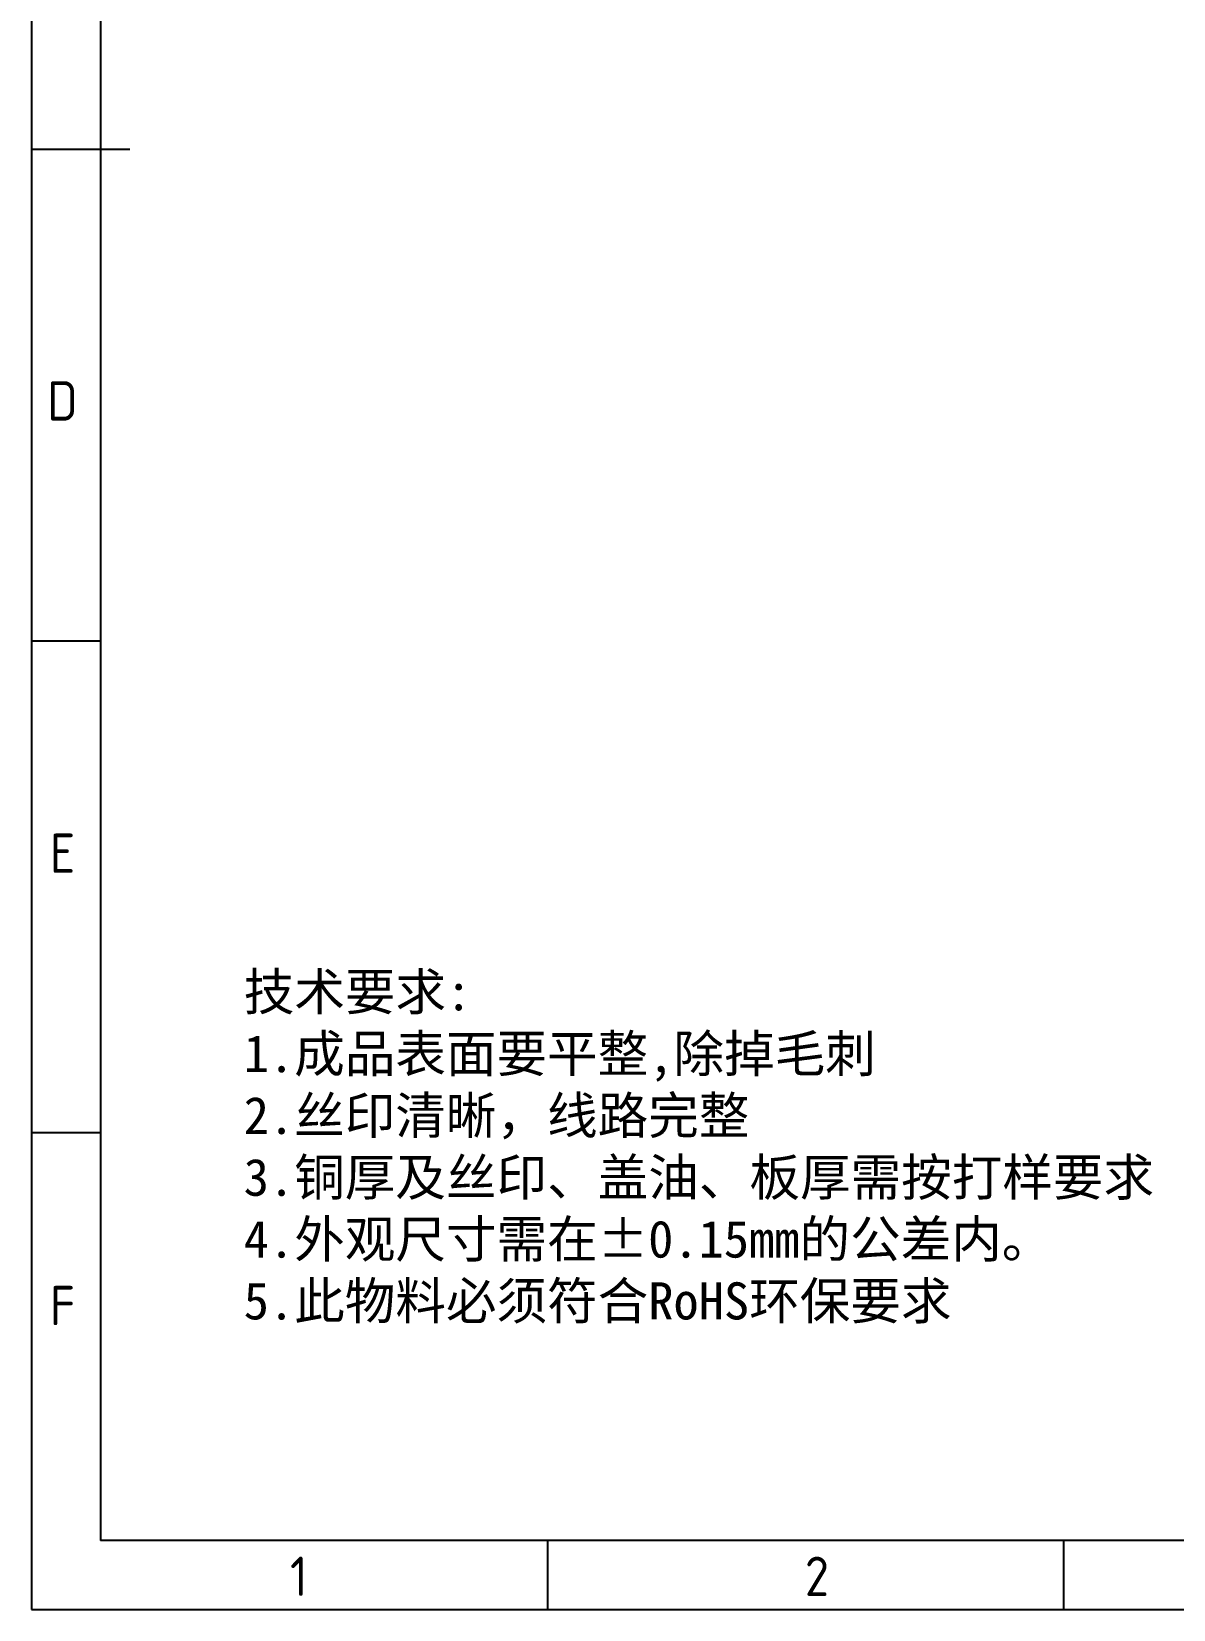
# Model space of a CAD drawing. Header units: inches. Extents: x 32166 to 66782, y 2386 to 7162.
# Drawn here: x 32166 to 32887, y 2386 to 3381 of the extents above; entities that cross this region are included whole.
import ezdxf
from ezdxf.enums import TextEntityAlignment as Align

# ---------------------------------------------------------------- set-up
doc = ezdxf.new("R2010")
doc.units = ezdxf.units.IN
doc.header["$LTSCALE"] = 0.64311
doc.header["$MEASUREMENT"] = 0
doc.layers.get('0').update_dxf_attribs({"linetype": 'CONTINUOUS'})
doc.styles.add('gb', font='gbeitc.shx', dxfattribs={"bigfont": 'gbcbig.shx'})
doc.styles.add('ISO Proportional', font='isocp')

msp = doc.modelspace()

# ---------------------------------------------------------------- linework, layer by layer
for p, q in [((32209.64, 4185.17), (32209.64, 2429.29)), ((32166.21, 3307.23), (32228.25, 3307.23)), ((32166.21, 2997), (32209.64, 2997)), ((32166.21, 2997), (32209.64, 2997)), ((32166.21, 2686.78), (32209.64, 2686.78)), ((34728.68, 2429.29), (32209.64, 2429.29)), ((32491.94, 2385.86), (32491.94, 2429.29)), ((32817.68, 2385.86), (32817.68, 2429.29))]:
    msp.add_line(p, q)
msp.add_lwpolyline([(32166.21, 2385.86), (34772.11, 2385.86), (34772.11, 4228.61), (32166.21, 4228.61)], close=True)

# ---------------------------------------------------------------- texts
at = {"style": 'ISO Proportional'}
for s, p in [('D', (32185.72, 3148.43)), ('E', (32185.72, 2863.02)), ('F', (32185.72, 2577.61)), ('1', (32334.86, 2406.77)), ('2', (32661.79, 2406.77))]:
    msp.add_text(s, height=24.82, dxfattribs=at).set_placement(p, align=Align.MIDDLE)
at = {"lineweight": -2, "insert": (32300.09, 2787.29), "char_height": 23.4, "attachment_point": 1, "style": 'gb'}
msp.add_mtext('{\\fSimSun|b0|i0|c134|p2;技术要求\\fSimSun|b0|i0|c0|p2;:\\fSimSun|b0|i0|c134|p2;\\P\\fSimSun|b0|i0|c0|p2;1.\\fSimSun|b0|i0|c134|p2;成品表面要平整\\fSimSun|b0|i0|c0|p2;,\\fSimSun|b0|i0|c134|p2;除掉毛刺\\P\\fSimSun|b0|i0|c0|p2;2.\\fSimSun|b0|i0|c134|p2;丝印清晰，线路完整\\P\\fSimSun|b0|i0|c0|p2;3.\\fSimSun|b0|i0|c134|p2;铜厚及丝印、盖油、板厚需按打样要求\\P\\fSimSun|b0|i0|c0|p2;4.\\fSimSun|b0|i0|c134|p2;外观尺寸需在±0.15mm的公差内。\\P\\fSimSun|b0|i0|c0|p2;5.\\fSimSun|b0|i0|c134|p2;此物料必须符合RoHS环保要求}', dxfattribs=at)

doc.saveas('drawing.dxf')
